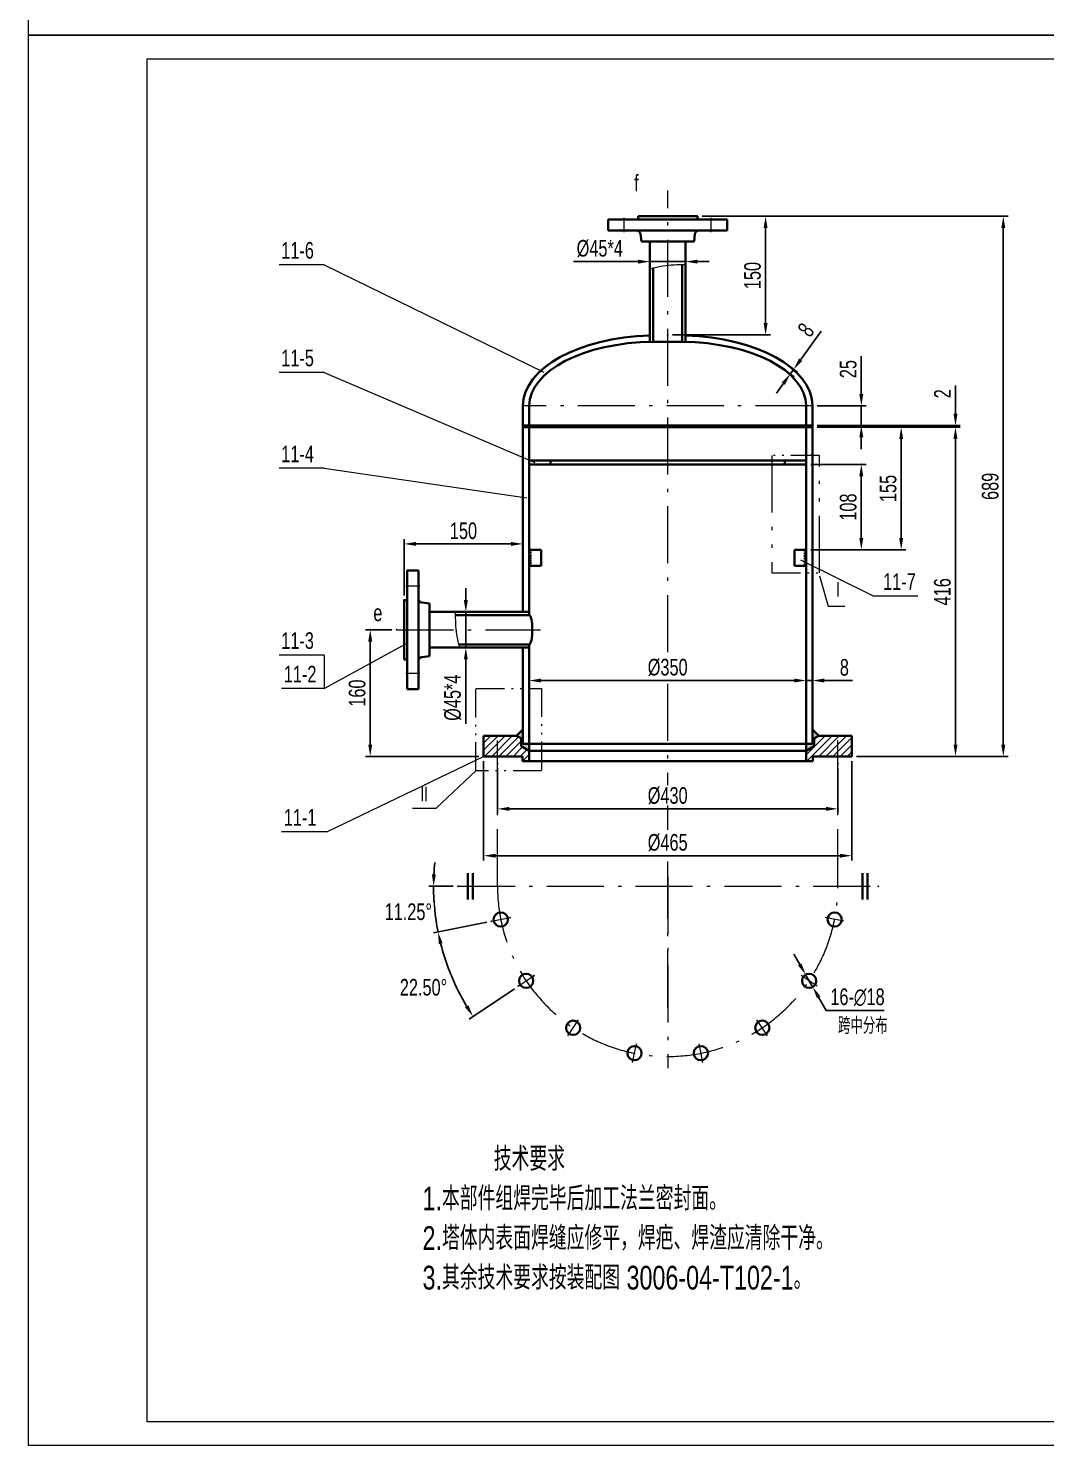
# Model space of a CAD drawing. Header units: millimetres. Extents: x -4980 to 60, y -60 to 3504.
# Drawn here: x -4980 to -3695, y -60 to 1731 of the extents above; entities that cross this region are included whole.
import ezdxf

# ---------------------------------------------------------------- set-up
doc = ezdxf.new("R2010")
doc.units = ezdxf.units.MM
doc.linetypes.add('ACAD_ISO10W100', pattern=[18.7, 12, -3, 0.7, -3])
doc.linetypes.add('ACAD_ISO12W100', pattern=[22.4, 12, -3, 0.7, -3, 0.7, -3])
for name, color, linetype, lineweight in [('中心线', 1, 'ACAD_ISO10W100', 18), ('中粗线', 4, 'Continuous', 35), ('双点划线', 3, 'ACAD_ISO12W100', 18), ('标注', 7, 'Continuous', 18), ('粗实线', 2, 'Continuous', 50), ('细实线', 7, 'Continuous', 18)]:
    doc.layers.add(name, color=color, linetype=linetype, lineweight=lineweight)
doc.styles.add('HGCAD', font='HGCAD.SHX', dxfattribs={"width": 0.75, "bigfont": 'HZTXT.SHX'})
doc.dimstyles.new('HGCAD$0', dxfattribs={"dimtxt": 3.5, "dimasz": 2.5, "dimexe": 1, "dimexo": 1, "dimgap": 1, "dimtad": 1, "dimdec": 1, "dimdsep": 46, "dimtxsty": 'HGCAD', "dimcen": 0, "dimadec": 1, "dimazin": 0, "dimtfac": 1, "dimtmove": 0, "dimatfit": 1, "dimfxl": 0, "dimarcsym": 0})
doc.dimstyles.new('HGCAD$2', dxfattribs={"dimtxt": 3.5, "dimasz": 2.5, "dimexe": 1, "dimexo": 1, "dimgap": 1, "dimtad": 2, "dimtih": 1, "dimdec": 1, "dimdsep": 46, "dimtxsty": 'HGCAD', "dimcen": 0, "dimadec": 0, "dimazin": 0, "dimtfac": 1, "dimtmove": 0, "dimatfit": 1, "dimfxl": 0, "dimarcsym": 0})
doc.dimstyles.new('HGCAD$3', dxfattribs={"dimtxt": 3.5, "dimasz": 2.5, "dimexe": 1, "dimexo": 1, "dimgap": 1, "dimtad": 1, "dimtoh": 1, "dimdec": 1, "dimdsep": 46, "dimtxsty": 'HGCAD', "dimcen": 0, "dimadec": 1, "dimazin": 0, "dimtfac": 1, "dimtmove": 0, "dimatfit": 1, "dimfxl": 0, "dimarcsym": 0})

# ---------------------------------------------------------------- blocks, each defined once
blk = doc.blocks.new('HGCAD#HGTFTK~A3H~HGCAD图框')
at = {"layer": '细实线', "color": 7}
blk.add_lwpolyline([(5, -5), (-415, -5), (-415, 292), (5, 292)], close=True, dxfattribs=at)
at = {"layer": '细实线', "color": 2}
blk.add_lwpolyline([(0, 0), (-390, 0), (-390, 287), (0, 287)], close=True, dxfattribs=at)
blk = doc.blocks.new('*D42')
at = {"color": 0, "ltscale": 6}
for p in [(-4437.2, 646.7), (-3906.2, 646.7), (-4394.9, 602.4), (-4371.4, 607.1)]:
    blk.add_point(p, dxfattribs=at)
at = {"layer": '标注', "color": 0, "lineweight": -2, "ltscale": 6}
for p, q in [((-4443.2, 646.7), (-4474.1, 646.7)), ((-4400.8, 601.2), (-4468.3, 587.8))]:
    blk.add_line(p, q, dxfattribs=at)
for start, end in [(174.188, 177.094), (180, 191.25), (194.156, 197.062)]:
    blk.add_arc((-4172.3, 646.7), 295.8, start, end, dxfattribs=at)
at = {"layer": '标注', "color": 0, "ltscale": 6}
for points in [[(-4465.2, 661.6), (-4470.2, 661.7), (-4468.1, 646.7)], [(-4461.5, 573.8), (-4456.7, 574.9), (-4462.4, 589)]]:
    blk.add_solid(points, dxfattribs=at)
at = {"layer": '标注', "color": 0, "ltscale": 6, "insert": (-4500, 614.4), "char_height": 21, "attachment_point": 5, "style": 'HGCAD', "bg_fill": 3, "box_fill_scale": 1.1, "bg_fill_color": 256, "bg_fill_true_color": 13158600, "bg_fill_transparency": 3215221}
blk.add_mtext('11.25°', dxfattribs=at)
at = {"color": 0, "ltscale": 6}
blk.add_point((-4467.4, 627.3), dxfattribs=at)
blk = doc.blocks.new('*D43')
at = {"color": 0, "ltscale": 6}
for p in [(-4394.9, 602.4), (-4371.4, 607.1), (-4452.4, 551.6), (-4361, 520.6), (-4341.1, 533.9)]:
    blk.add_point(p, dxfattribs=at)
at = {"layer": '标注', "color": 0, "lineweight": -2, "ltscale": 6}
for p, q in [((-4400.8, 601.2), (-4468.3, 587.8)), ((-4366, 517.2), (-4423.2, 479))]:
    blk.add_line(p, q, dxfattribs=at)
blk.add_arc((-4172.3, 646.7), 295.8, 194.156, 210.844, dxfattribs=at)
at = {"layer": '标注', "color": 0, "ltscale": 6}
for points in [[(-4461.5, 573.8), (-4456.7, 574.9), (-4462.4, 589)], [(-4424.1, 496.4), (-4428.4, 493.7), (-4418.2, 482.4)]]:
    blk.add_solid(points, dxfattribs=at)
at = {"layer": '标注', "color": 0, "ltscale": 6, "insert": (-4480.8, 518.9), "char_height": 21, "attachment_point": 5, "style": 'HGCAD', "bg_fill": 3, "box_fill_scale": 1.1, "bg_fill_color": 256, "bg_fill_true_color": 13158600, "bg_fill_transparency": 3280627}
blk.add_mtext('22.50°', dxfattribs=at)
blk = doc.blocks.new('*D41')
at = {"color": 0, "ltscale": 6}
for p in [(-3998, 535), (-3989, 519.4)]:
    blk.add_point(p, dxfattribs=at)
at = {"layer": '标注', "color": 0, "lineweight": -2, "ltscale": 6}
for p, q in [((-4005.5, 548), (-4013, 561)), ((-3998, 535), (-3989, 519.4)), ((-3981.6, 506.4), (-3972.1, 489.9)), ((-3972.1, 489.9), (-3898.9, 489.9))]:
    blk.add_line(p, q, dxfattribs=at)
at = {"layer": '标注', "color": 0, "ltscale": 6}
for points in [[(-4003.3, 549.3), (-4007.7, 546.8), (-3998, 535)], [(-3979.4, 507.7), (-3983.7, 505.2), (-3989, 519.4)]]:
    blk.add_solid(points, dxfattribs=at)
at = {"layer": '标注', "color": 0, "ltscale": 6, "insert": (-3932.5, 506.4), "char_height": 21, "attachment_point": 5, "style": 'HGCAD', "bg_fill": 3, "box_fill_scale": 1.1, "bg_fill_color": 256, "bg_fill_true_color": 13158600, "bg_fill_transparency": 3862}
blk.add_mtext('16-∅18', dxfattribs=at)
blk = doc.blocks.new('*D44')
at = {"color": 0, "ltscale": 6}
for p in [(-4134.8, 1493.2), (-4172.3, 1343.2), (-4048.6, 1343.2)]:
    blk.add_point(p, dxfattribs=at)
at = {"layer": '标注', "color": 0, "lineweight": -2, "ltscale": 6}
for p, q in [((-4128.8, 1493.2), (-4042.6, 1493.2)), ((-4048.6, 1478.2), (-4048.6, 1358.2)), ((-4166.3, 1343.2), (-4042.6, 1343.2))]:
    blk.add_line(p, q, dxfattribs=at)
at = {"layer": '标注', "color": 0, "ltscale": 6}
for points in [[(-4051.1, 1478.2), (-4046.1, 1478.2), (-4048.6, 1493.2)], [(-4051.1, 1358.2), (-4046.1, 1358.2), (-4048.6, 1343.2)]]:
    blk.add_solid(points, dxfattribs=at)
at = {"layer": '标注', "color": 0, "ltscale": 6, "insert": (-4065.1, 1418.2), "char_height": 21, "attachment_point": 5, "rotation": 90, "style": 'HGCAD', "bg_fill": 3, "box_fill_scale": 1.1, "bg_fill_color": 256, "bg_fill_true_color": 13158600, "bg_fill_transparency": 277}
blk.add_mtext('150', dxfattribs=at)
blk = doc.blocks.new('*D45')
at = {"color": 0, "ltscale": 6}
for p in [(-3989.3, 1226.7), (-3808.7, 1226.7), (-3939.8, 810.7)]:
    blk.add_point(p, dxfattribs=at)
at = {"layer": '标注', "color": 0, "lineweight": -2, "ltscale": 6}
for p, q in [((-3983.3, 1226.7), (-3802.7, 1226.7)), ((-3808.7, 825.7), (-3808.7, 1211.7)), ((-3933.8, 810.7), (-3802.7, 810.7))]:
    blk.add_line(p, q, dxfattribs=at)
at = {"layer": '标注', "color": 0, "ltscale": 6}
for points in [[(-3811.2, 1211.7), (-3806.2, 1211.7), (-3808.7, 1226.7)], [(-3811.2, 825.7), (-3806.2, 825.7), (-3808.7, 810.7)]]:
    blk.add_solid(points, dxfattribs=at)
at = {"layer": '标注', "color": 0, "ltscale": 6, "insert": (-3825.2, 1018.7), "char_height": 21, "attachment_point": 5, "rotation": 90, "style": 'HGCAD', "bg_fill": 3, "box_fill_scale": 1.1, "bg_fill_color": 256, "bg_fill_true_color": 13158600, "bg_fill_transparency": 302}
blk.add_mtext('416', dxfattribs=at)
blk = doc.blocks.new('*D46')
at = {"color": 0, "ltscale": 6}
for p in [(-3989.3, 1253.7), (-3927.7, 1253.7), (-3989.3, 1228.7)]:
    blk.add_point(p, dxfattribs=at)
at = {"layer": '标注', "color": 0, "lineweight": -2, "ltscale": 6}
for p, q in [((-3927.7, 1268.7), (-3927.7, 1316.3)), ((-3983.3, 1253.7), (-3921.7, 1253.7)), ((-3927.7, 1228.7), (-3927.7, 1253.7)), ((-3983.3, 1228.7), (-3921.7, 1228.7)), ((-3927.7, 1213.7), (-3927.7, 1198.7))]:
    blk.add_line(p, q, dxfattribs=at)
at = {"layer": '标注', "color": 0, "ltscale": 6}
for points in [[(-3930.2, 1268.7), (-3925.2, 1268.7), (-3927.7, 1253.7)], [(-3930.2, 1213.7), (-3925.2, 1213.7), (-3927.7, 1228.7)]]:
    blk.add_solid(points, dxfattribs=at)
at = {"layer": '标注', "color": 0, "ltscale": 6, "insert": (-3944.2, 1300), "char_height": 21, "attachment_point": 5, "rotation": 90, "style": 'HGCAD', "bg_fill": 3, "box_fill_scale": 1.1, "bg_fill_color": 256, "bg_fill_true_color": 13158600, "bg_fill_transparency": 292}
blk.add_mtext('25', dxfattribs=at)
blk = doc.blocks.new('*D47')
at = {"color": 0, "ltscale": 6}
for p in [(-4134.8, 1493.2), (-3939.8, 810.7), (-3748.3, 810.7)]:
    blk.add_point(p, dxfattribs=at)
at = {"layer": '标注', "color": 0, "lineweight": -2, "ltscale": 6}
for p, q in [((-4128.8, 1493.2), (-3742.3, 1493.2)), ((-3748.3, 1478.2), (-3748.3, 825.7)), ((-3933.8, 810.7), (-3742.3, 810.7))]:
    blk.add_line(p, q, dxfattribs=at)
at = {"layer": '标注', "color": 0, "ltscale": 6}
for points in [[(-3750.8, 1478.2), (-3745.8, 1478.2), (-3748.3, 1493.2)], [(-3750.8, 825.7), (-3745.8, 825.7), (-3748.3, 810.7)]]:
    blk.add_solid(points, dxfattribs=at)
at = {"layer": '标注', "color": 0, "ltscale": 6, "insert": (-3764.8, 1151.9), "char_height": 21, "attachment_point": 5, "rotation": 90, "style": 'HGCAD', "bg_fill": 3, "box_fill_scale": 1.1, "bg_fill_color": 256, "bg_fill_true_color": 13158600, "bg_fill_transparency": 317}
blk.add_mtext('689', dxfattribs=at)
blk = doc.blocks.new('*D48')
at = {"color": 0, "ltscale": 6}
for p in [(-3997.3, 1179.7), (-3927.7, 1179.7), (-3997.3, 1071.7)]:
    blk.add_point(p, dxfattribs=at)
at = {"layer": '标注', "color": 0, "lineweight": -2, "ltscale": 6}
for p, q in [((-3991.3, 1179.7), (-3921.7, 1179.7)), ((-3927.7, 1086.7), (-3927.7, 1164.7)), ((-3991.3, 1071.7), (-3921.7, 1071.7))]:
    blk.add_line(p, q, dxfattribs=at)
at = {"layer": '标注', "color": 0, "ltscale": 6}
for points in [[(-3930.2, 1164.7), (-3925.2, 1164.7), (-3927.7, 1179.7)], [(-3930.2, 1086.7), (-3925.2, 1086.7), (-3927.7, 1071.7)]]:
    blk.add_solid(points, dxfattribs=at)
at = {"layer": '标注', "color": 0, "ltscale": 6, "insert": (-3944.2, 1125.7), "char_height": 21, "attachment_point": 5, "rotation": 90, "style": 'HGCAD', "bg_fill": 3, "box_fill_scale": 1.1, "bg_fill_color": 256, "bg_fill_true_color": 13158600, "bg_fill_transparency": 417}
blk.add_mtext('108', dxfattribs=at)
blk = doc.blocks.new('*D49')
at = {"color": 0, "ltscale": 6}
for p in [(-3989.3, 1226.7), (-3877.3, 1226.7), (-3997.3, 1071.7)]:
    blk.add_point(p, dxfattribs=at)
at = {"layer": '标注', "color": 0, "lineweight": -2, "ltscale": 6}
for p, q in [((-3983.3, 1226.7), (-3871.3, 1226.7)), ((-3877.3, 1086.7), (-3877.3, 1211.7)), ((-3991.3, 1071.7), (-3871.3, 1071.7))]:
    blk.add_line(p, q, dxfattribs=at)
at = {"layer": '标注', "color": 0, "ltscale": 6}
for points in [[(-3879.8, 1211.7), (-3874.8, 1211.7), (-3877.3, 1226.7)], [(-3879.8, 1086.7), (-3874.8, 1086.7), (-3877.3, 1071.7)]]:
    blk.add_solid(points, dxfattribs=at)
at = {"layer": '标注', "color": 0, "ltscale": 6, "insert": (-3893.8, 1149.2), "char_height": 21, "attachment_point": 5, "rotation": 90, "style": 'HGCAD', "bg_fill": 3, "box_fill_scale": 1.1, "bg_fill_color": 256, "bg_fill_true_color": 13158600, "bg_fill_transparency": 427}
blk.add_mtext('155', dxfattribs=at)
blk = doc.blocks.new('*D50')
at = {"color": 0, "ltscale": 6}
for p in [(-3989.3, 1228.7), (-3989.3, 1226.7), (-3808.7, 1228.7)]:
    blk.add_point(p, dxfattribs=at)
at = {"layer": '标注', "color": 0, "lineweight": -2, "ltscale": 6}
for p, q in [((-3808.7, 1243.7), (-3808.7, 1279.2)), ((-3983.3, 1228.7), (-3802.7, 1228.7)), ((-3983.3, 1226.7), (-3802.7, 1226.7)), ((-3808.7, 1226.7), (-3808.7, 1228.7)), ((-3808.7, 1211.7), (-3808.7, 1196.7))]:
    blk.add_line(p, q, dxfattribs=at)
at = {"layer": '标注', "color": 0, "ltscale": 6}
for points in [[(-3811.2, 1243.7), (-3806.2, 1243.7), (-3808.7, 1228.7)], [(-3811.2, 1211.7), (-3806.2, 1211.7), (-3808.7, 1226.7)]]:
    blk.add_solid(points, dxfattribs=at)
at = {"layer": '标注', "color": 0, "ltscale": 6, "insert": (-3825.2, 1268.9), "char_height": 21, "attachment_point": 5, "rotation": 90, "style": 'HGCAD', "bg_fill": 3, "box_fill_scale": 1.1, "bg_fill_color": 256, "bg_fill_true_color": 13158600, "bg_fill_transparency": 437}
blk.add_mtext('2', dxfattribs=at)
blk = doc.blocks.new('*D51')
at = {"color": 0, "ltscale": 6}
for p in [(-4404.8, 810.7), (-3939.8, 810.7), (-3939.8, 685.3)]:
    blk.add_point(p, dxfattribs=at)
at = {"layer": '标注', "color": 0, "lineweight": -2, "ltscale": 6}
for p, q in [((-4404.8, 804.7), (-4404.8, 679.3)), ((-3939.8, 804.7), (-3939.8, 679.3)), ((-4389.8, 685.3), (-3954.8, 685.3))]:
    blk.add_line(p, q, dxfattribs=at)
at = {"layer": '标注', "color": 0, "ltscale": 6}
for points in [[(-4389.8, 687.8), (-4389.8, 682.8), (-4404.8, 685.3)], [(-3954.8, 687.8), (-3954.8, 682.8), (-3939.8, 685.3)]]:
    blk.add_solid(points, dxfattribs=at)
at = {"layer": '标注', "color": 0, "ltscale": 6, "insert": (-4172.3, 701.8), "char_height": 21, "attachment_point": 5, "style": 'HGCAD', "bg_fill": 3, "box_fill_scale": 1.1, "bg_fill_color": 256, "bg_fill_true_color": 13158600, "bg_fill_transparency": 457}
blk.add_mtext('%%C465', dxfattribs=at)
blk = doc.blocks.new('*D52')
at = {"color": 0, "ltscale": 6}
for p in [(-4387.3, 801.7), (-3957.3, 801.7), (-3957.3, 744.5)]:
    blk.add_point(p, dxfattribs=at)
at = {"layer": '标注', "color": 0, "lineweight": -2, "ltscale": 6}
for p, q in [((-4387.3, 795.7), (-4387.3, 738.5)), ((-3957.3, 795.7), (-3957.3, 738.5)), ((-4372.3, 744.5), (-3972.3, 744.5))]:
    blk.add_line(p, q, dxfattribs=at)
at = {"layer": '标注', "color": 0, "ltscale": 6}
for points in [[(-4372.3, 747), (-4372.3, 742), (-4387.3, 744.5)], [(-3972.3, 747), (-3972.3, 742), (-3957.3, 744.5)]]:
    blk.add_solid(points, dxfattribs=at)
at = {"layer": '标注', "color": 0, "ltscale": 6, "insert": (-4172.3, 761), "char_height": 21, "attachment_point": 5, "style": 'HGCAD', "bg_fill": 3, "box_fill_scale": 1.1, "bg_fill_color": 256, "bg_fill_true_color": 13158600, "bg_fill_transparency": 472}
blk.add_mtext('%%C430', dxfattribs=at)
blk = doc.blocks.new('*D53')
at = {"color": 0, "ltscale": 6}
for p in [(-4548.1, 970.7), (-4514.8, 970.7), (-4404.8, 810.7)]:
    blk.add_point(p, dxfattribs=at)
at = {"layer": '标注', "color": 0, "lineweight": -2, "ltscale": 6}
for p, q in [((-4520.8, 970.7), (-4554.1, 970.7)), ((-4548.1, 825.7), (-4548.1, 955.7)), ((-4410.8, 810.7), (-4554.1, 810.7))]:
    blk.add_line(p, q, dxfattribs=at)
at = {"layer": '标注', "color": 0, "ltscale": 6}
for points in [[(-4550.6, 955.7), (-4545.6, 955.7), (-4548.1, 970.7)], [(-4550.6, 825.7), (-4545.6, 825.7), (-4548.1, 810.7)]]:
    blk.add_solid(points, dxfattribs=at)
at = {"layer": '标注', "color": 0, "ltscale": 6, "insert": (-4564.6, 890.7), "char_height": 21, "attachment_point": 5, "rotation": 90, "style": 'HGCAD', "bg_fill": 3, "box_fill_scale": 1.1, "bg_fill_color": 256, "bg_fill_true_color": 13158600, "bg_fill_transparency": 457}
blk.add_mtext('160', dxfattribs=at)
blk = doc.blocks.new('*D54')
at = {"color": 0, "ltscale": 6}
for p in [(-4505.3, 1079.2), (-4355.3, 1079.2), (-4505.3, 1008.2)]:
    blk.add_point(p, dxfattribs=at)
at = {"layer": '标注', "color": 0, "lineweight": -2, "ltscale": 6}
for p, q in [((-4505.3, 1014.2), (-4505.3, 1085.2)), ((-4370.3, 1079.2), (-4490.3, 1079.2))]:
    blk.add_line(p, q, dxfattribs=at)
at = {"layer": '标注', "color": 0, "ltscale": 6}
for points in [[(-4490.3, 1081.7), (-4490.3, 1076.7), (-4505.3, 1079.2)], [(-4370.3, 1081.7), (-4370.3, 1076.7), (-4355.3, 1079.2)]]:
    blk.add_solid(points, dxfattribs=at)
at = {"layer": '标注', "color": 0, "ltscale": 6, "insert": (-4430.3, 1095.7), "char_height": 21, "attachment_point": 5, "style": 'HGCAD', "bg_fill": 3, "box_fill_scale": 1.1, "bg_fill_color": 256, "bg_fill_true_color": 13158600, "bg_fill_transparency": 482}
blk.add_mtext('150', dxfattribs=at)
blk = doc.blocks.new('*D55')
at = {"color": 0, "ltscale": 6}
for p in [(-4429.3, 993.2), (-4429.3, 948.2), (-4427.3, 948.2)]:
    blk.add_point(p, dxfattribs=at)
at = {"layer": '标注', "color": 0, "lineweight": -2, "ltscale": 6}
for p, q in [((-4427.3, 1008.2), (-4427.3, 1023.2)), ((-4427.3, 993.2), (-4427.3, 948.2)), ((-4423.3, 993.2), (-4421.3, 993.2)), ((-4427.3, 933.2), (-4427.3, 851.7)), ((-4423.3, 948.2), (-4421.3, 948.2))]:
    blk.add_line(p, q, dxfattribs=at)
at = {"layer": '标注', "color": 0, "ltscale": 6}
for points in [[(-4429.8, 1008.2), (-4424.8, 1008.2), (-4427.3, 993.2)], [(-4429.8, 933.2), (-4424.8, 933.2), (-4427.3, 948.2)]]:
    blk.add_solid(points, dxfattribs=at)
at = {"layer": '标注', "color": 0, "ltscale": 6, "insert": (-4443.8, 884.9), "char_height": 21, "attachment_point": 5, "rotation": 90, "style": 'HGCAD', "bg_fill": 3, "box_fill_scale": 1.1, "bg_fill_color": 256, "bg_fill_true_color": 13158600, "bg_fill_transparency": 497}
blk.add_mtext('%%C45*4', dxfattribs=at)
blk = doc.blocks.new('*D56')
at = {"color": 0, "ltscale": 6}
for p in [(-4347.3, 902.7), (-3997.3, 906.6), (-3997.3, 902.7)]:
    blk.add_point(p, dxfattribs=at)
at = {"layer": '标注', "color": 0, "lineweight": -2, "ltscale": 6}
for p, q in [((-4347.3, 908.7), (-4347.3, 912.6)), ((-4332.3, 906.6), (-4012.3, 906.6)), ((-3997.3, 908.7), (-3997.3, 912.6))]:
    blk.add_line(p, q, dxfattribs=at)
at = {"layer": '标注', "color": 0, "ltscale": 6}
for points in [[(-4332.3, 909.1), (-4332.3, 904.1), (-4347.3, 906.6)], [(-4012.3, 909.1), (-4012.3, 904.1), (-3997.3, 906.6)]]:
    blk.add_solid(points, dxfattribs=at)
at = {"layer": '标注', "color": 0, "ltscale": 6, "insert": (-4172.3, 923.1), "char_height": 21, "attachment_point": 5, "style": 'HGCAD', "bg_fill": 3, "box_fill_scale": 1.1, "bg_fill_color": 256, "bg_fill_true_color": 13158600, "bg_fill_transparency": 512}
blk.add_mtext('%%C350', dxfattribs=at)
blk = doc.blocks.new('*D57')
at = {"color": 0, "ltscale": 6}
for p in [(-3997.3, 906.6), (-3989.3, 906.6), (-3989.3, 906.6)]:
    blk.add_point(p, dxfattribs=at)
at = {"layer": '标注', "color": 0, "lineweight": -2, "ltscale": 6}
for p, q in [((-4012.3, 906.6), (-4027.3, 906.6)), ((-3997.3, 906.6), (-3989.3, 906.6)), ((-3974.3, 906.6), (-3938.8, 906.6))]:
    blk.add_line(p, q, dxfattribs=at)
at = {"layer": '标注', "color": 0, "ltscale": 6}
for points in [[(-4012.3, 909.1), (-4012.3, 904.1), (-3997.3, 906.6)], [(-3974.3, 909.1), (-3974.3, 904.1), (-3989.3, 906.6)]]:
    blk.add_solid(points, dxfattribs=at)
at = {"layer": '标注', "color": 0, "ltscale": 6, "insert": (-3949.1, 923.1), "char_height": 21, "attachment_point": 5, "style": 'HGCAD', "bg_fill": 3, "box_fill_scale": 1.1, "bg_fill_color": 256, "bg_fill_true_color": 13158600, "bg_fill_transparency": 522}
blk.add_mtext('8', dxfattribs=at)
blk = doc.blocks.new('*D58')
at = {"color": 0, "ltscale": 6}
for p in [(-4194.8, 1436.2), (-4194.8, 1435.8), (-4149.8, 1436.2)]:
    blk.add_point(p, dxfattribs=at)
at = {"layer": '标注', "color": 0, "lineweight": -2, "ltscale": 6}
for p, q in [((-4209.8, 1435.8), (-4291.3, 1435.8)), ((-4149.8, 1435.8), (-4194.8, 1435.8)), ((-4134.8, 1435.8), (-4119.8, 1435.8)), ((-4194.8, 1430.2), (-4194.8, 1429.8)), ((-4149.8, 1430.2), (-4149.8, 1429.8))]:
    blk.add_line(p, q, dxfattribs=at)
at = {"layer": '标注', "color": 0, "ltscale": 6}
for points in [[(-4209.8, 1438.3), (-4209.8, 1433.3), (-4194.8, 1435.8)], [(-4134.8, 1438.3), (-4134.8, 1433.3), (-4149.8, 1435.8)]]:
    blk.add_solid(points, dxfattribs=at)
at = {"layer": '标注', "color": 0, "ltscale": 6, "insert": (-4258.1, 1452.3), "char_height": 21, "attachment_point": 5, "style": 'HGCAD', "bg_fill": 3, "box_fill_scale": 1.1, "bg_fill_color": 256, "bg_fill_true_color": 13158600, "bg_fill_transparency": 537}
blk.add_mtext('%%C45*4', dxfattribs=at)
blk = doc.blocks.new('*D59')
at = {"color": 0, "ltscale": 6}
for p in [(-4026.6, 1300.3), (-4022.2, 1306.4), (-4017.5, 1293.8)]:
    blk.add_point(p, dxfattribs=at)
at = {"layer": '标注', "color": 0, "lineweight": -2, "ltscale": 6}
for p, q in [((-4004.3, 1312), (-3978.2, 1348.1)), ((-4021.7, 1296.8), (-4012.6, 1290.3)), ((-4017.5, 1293.8), (-4013.1, 1299.8)), ((-4017.3, 1302.9), (-4008.2, 1296.3)), ((-4026.2, 1281.6), (-4035, 1269.5))]:
    blk.add_line(p, q, dxfattribs=at)
at = {"layer": '标注', "color": 0, "ltscale": 6}
for points in [[(-4006.3, 1313.5), (-4002.3, 1310.5), (-4013.1, 1299.8)], [(-4028.3, 1283.1), (-4024.2, 1280.1), (-4017.5, 1293.8)]]:
    blk.add_solid(points, dxfattribs=at)
at = {"layer": '标注', "color": 0, "ltscale": 6, "insert": (-3997.6, 1349.5), "char_height": 21, "attachment_point": 5, "rotation": 54.1722, "style": 'HGCAD', "bg_fill": 3, "box_fill_scale": 1.1, "bg_fill_color": 256, "bg_fill_true_color": 13158600, "bg_fill_transparency": 552}
blk.add_mtext('8', dxfattribs=at)

msp = doc.modelspace()

# ---------------------------------------------------------------- hatches: boundary and pattern name
at = {"layer": '细实线', "ltscale": 6}
h = msp.add_hatch(color=256, dxfattribs=at)
h.paths.add_polyline_path([(-4347.3, 817.91), (-4357.3, 823.68), (-4357.3, 833.68), (-4363.3, 836.68), (-4355.3, 844.68), (-4355.3, 826.68), (-4347.3, 826.68)])
h.paths.add_polyline_path([(-3987.3, 823.68), (-3997.3, 817.91), (-3997.3, 826.68), (-3989.3, 826.68), (-3989.3, 844.68), (-3981.3, 836.68), (-3987.3, 833.68)])
h = msp.add_hatch(dxfattribs=at)
h.set_pattern_fill('ANSI31', color=256, scale=2, style=0)
h.set_pattern_definition([(45, (-7429.8164, -1542.0345), (-4.490128, 4.490128), [])])
h.paths.add_polyline_path([(-4357.3, 833.68), (-4363.3, 836.68), (-4387.3, 836.68), (-4387.3, 810.68), (-4355.8, 810.68), (-4355.8, 804.68), (-4347.3, 804.68), (-4347.3, 817.91), (-4357.3, 823.68)])
h.paths.add_polyline_path([(-4387.3, 836.68), (-4404.8, 836.68), (-4404.8, 810.68), (-4387.3, 810.68)])
h.paths.add_polyline_path([(-3957.3, 836.68), (-3981.3, 836.68), (-3987.3, 833.68), (-3987.3, 823.68), (-3997.3, 817.91), (-3997.3, 804.68), (-3988.8, 804.68), (-3988.8, 810.68), (-3957.3, 810.68)])
h.paths.add_polyline_path([(-3939.8, 836.68), (-3957.3, 836.68), (-3957.3, 810.68), (-3939.8, 810.68)])

# ---------------------------------------------------------------- linework, layer by layer
at = {"layer": '中心线', "ltscale": 6}
for p, q in [((-4172.3, 493.68), (-4172.3, 1525.68)), ((-4514.8, 970.68), (-4332.8, 970.68)), ((-4387.3, 646.68), (-4387.3, 839.68)), ((-3957.3, 646.68), (-3957.3, 839.68)), ((-4437.18, 646.68), (-3906.18, 646.68)), ((-4172.3, 658.79), (-4172.3, 416.79)), ((-4394.93, 602.4), (-4371.4, 607.08)), ((-4361.04, 520.57), (-4341.08, 533.9)), ((-3983.55, 520.57), (-4003.51, 533.9)), ((-4298.41, 457.94), (-4285.08, 477.89)), ((-4046.18, 457.94), (-4059.52, 477.89)), ((-4216.58, 424.04), (-4211.9, 447.58)), ((-4128.01, 424.04), (-4132.69, 447.58))]:
    msp.add_line(p, q, dxfattribs=at)
at = {"layer": '中心线', "color": 1, "linetype": 'ACAD_ISO10W100', "ltscale": 6}
for p, q in [((-4227.3, 1473.18), (-4227.3, 1491.18)), ((-4117.3, 1473.18), (-4117.3, 1491.18)), ((-3989.3, 1253.68), (-4355.3, 1253.68)), ((-4485.3, 1025.68), (-4503.3, 1025.68)), ((-4485.3, 915.68), (-4503.3, 915.68))]:
    msp.add_line(p, q, dxfattribs=at)
at = {"layer": '中心线', "ltscale": 6}
msp.add_arc((-4172.3, 646.68), 215, 180, 0, dxfattribs=at)
at = {"layer": '中粗线', "ltscale": 6}
for p, q in [((-4247.3, 1475.18), (-4247.3, 1489.18)), ((-4097.3, 1489.18), (-4247.3, 1489.18)), ((-4134.8, 1493.18), (-4209.8, 1493.18)), ((-4209.8, 1493.18), (-4209.8, 1489.18)), ((-4134.8, 1489.18), (-4134.8, 1493.18)), ((-4097.3, 1475.18), (-4097.3, 1489.18)), ((-4097.3, 1475.18), (-4247.3, 1475.18)), ((-4205.58, 1461.18), (-4206.76, 1470.79)), ((-4139.02, 1461.18), (-4137.84, 1470.79)), ((-4139.02, 1461.18), (-4205.58, 1461.18)), ((-4194.8, 1461.18), (-4194.8, 1334.45)), ((-4149.8, 1461.18), (-4149.8, 1334.45)), ((-4190.8, 1427.81), (-4190.8, 1334.45)), ((-4153.8, 1432.06), (-4153.8, 1334.45)), ((-4190.8, 1334.45), (-4153.8, 1334.45)), ((-4355.3, 993.18), (-4355.3, 1253.68)), ((-4347.3, 989.18), (-4347.3, 1253.68)), ((-3997.3, 804.68), (-3997.3, 1253.68)), ((-3989.3, 826.68), (-3989.3, 1253.68)), ((-4355.3, 1228.68), (-3989.3, 1228.68)), ((-4355.3, 1226.68), (-3989.3, 1226.68)), ((-3997.3, 1184.68), (-4347.3, 1184.68)), ((-4320.3, 1184.68), (-4320.3, 1179.68)), ((-4024.3, 1184.68), (-4024.3, 1179.68)), ((-3997.3, 1179.68), (-4347.3, 1179.68)), ((-4332.3, 1071.68), (-4347.3, 1071.68)), ((-4332.3, 1071.68), (-4332.3, 1051.68)), ((-4012.3, 1071.68), (-4012.3, 1051.68)), ((-4012.3, 1071.68), (-3997.3, 1071.68)), ((-4487.3, 1045.68), (-4501.3, 1045.68)), ((-4501.3, 1045.68), (-4501.3, 895.68)), ((-4487.3, 1045.68), (-4487.3, 895.68)), ((-4332.3, 1051.68), (-4347.3, 1051.68)), ((-4012.3, 1051.68), (-3997.3, 1051.68)), ((-4501.3, 1008.18), (-4505.3, 1008.18)), ((-4505.3, 1008.18), (-4505.3, 933.18)), ((-4473.3, 1003.96), (-4482.91, 1005.14)), ((-4473.3, 1003.96), (-4473.3, 937.4)), ((-4473.3, 993.18), (-4347.3, 993.18)), ((-4440.18, 989.18), (-4347.3, 989.18)), ((-4435.93, 952.18), (-4347.3, 952.18)), ((-4347.3, 804.68), (-4347.3, 952.18)), ((-4505.3, 933.18), (-4501.3, 933.18)), ((-4473.3, 937.4), (-4482.91, 936.22)), ((-4473.3, 948.18), (-4347.3, 948.18)), ((-4355.3, 826.68), (-4355.3, 948.18)), ((-4487.3, 895.68), (-4501.3, 895.68)), ((-4363.3, 836.68), (-4355.3, 844.68)), ((-3981.3, 836.68), (-3989.3, 844.68)), ((-4404.8, 810.68), (-4404.8, 836.68)), ((-4404.8, 836.68), (-4363.3, 836.68)), ((-4357.3, 833.68), (-4363.3, 836.68)), ((-4357.3, 833.68), (-4357.3, 823.68)), ((-4357.3, 823.68), (-4347.3, 817.91)), ((-4355.3, 826.68), (-3989.3, 826.68)), ((-3987.3, 823.68), (-3997.3, 817.91)), ((-3987.3, 833.68), (-3981.3, 836.68)), ((-3987.3, 833.68), (-3987.3, 823.68)), ((-3939.8, 836.68), (-3981.3, 836.68)), ((-3939.8, 810.68), (-3939.8, 836.68)), ((-4404.8, 810.68), (-4355.8, 810.68)), ((-4355.8, 804.68), (-4355.8, 810.68)), ((-4347.3, 817.91), (-3997.3, 817.91)), ((-3939.8, 810.68), (-3988.8, 810.68)), ((-3988.8, 804.68), (-3988.8, 810.68)), ((-4355.8, 804.68), (-3988.8, 804.68)), ((-4424.59, 630.18), (-4424.59, 663.18)), ((-4418.59, 630.18), (-4418.59, 663.18)), ((-3926, 630.18), (-3926, 663.18)), ((-3920, 630.18), (-3920, 663.18))]:
    msp.add_line(p, q, dxfattribs=at)
for centre in [(-4383.17, 604.74), (-4351.06, 527.23), (-3993.53, 527.23), (-4291.74, 467.91), (-4052.85, 467.91), (-4214.24, 435.81), (-4130.35, 435.81)]:
    msp.add_circle(centre, 9, dxfattribs=at)
for centre, start, end in [((-4211.72, 1470.18), 7.00002, 90), ((-4132.87, 1470.18), 90, 172.99998), ((-4482.3, 1010.1), 180, 262.99998), ((-4482.3, 931.26), 97.00002, 180)]:
    msp.add_arc(centre, 5, start, end, dxfattribs=at)
for centre, major_axis, ratio, start_param, end_param in [((-4174.57, 1247.31), (-180.69, 7.35), 0.5258402, -1.4372819, 0.0102518), ((-4174.53, 1247.36), (-172.74, 7.12), 0.5041546, -1.455712, 0.0091722), ((-4170.07, 1247.36), (172.74, 7.12), 0.5041546, -0.0091722, 1.455712), ((-4170.02, 1247.31), (180.69, 7.35), 0.5258402, -0.0102518, 1.4372819), ((-4347.3, 970.68), (0, 18.5), 0.2162162, 3.1415927, 6.2831853)]:
    msp.add_ellipse(centre, major_axis=major_axis, ratio=ratio, start_param=start_param, end_param=end_param, dxfattribs=at)
at = {"layer": '双点划线', "ltscale": 6}
for p, q in [((-4040.61, 1190.69), (-4040.61, 1042.69)), ((-3980.61, 1042.69), (-3980.61, 1190.69))]:
    msp.add_line(p, q, dxfattribs=at)
at = {"layer": '双点划线', "ltscale": 3}
for p, q in [((-3980.61, 1190.69), (-4040.61, 1190.69)), ((-4040.61, 1042.69), (-3980.61, 1042.69)), ((-4414.58, 896.58), (-4331.58, 896.58)), ((-4414.58, 792.58), (-4414.58, 896.58)), ((-4331.58, 896.58), (-4331.58, 792.58)), ((-4331.58, 792.58), (-4414.58, 792.58))]:
    msp.add_line(p, q, dxfattribs=at)
at = {"layer": '标注', "color": 2, "ltscale": 6}
for p, q in [((-4606.18, 1431.77), (-4663.18, 1431.77)), ((-4606.18, 1295.77), (-4663.18, 1295.77)), ((-4606.18, 1174.77), (-4663.18, 1174.77)), ((-4606.18, 938.77), (-4663.18, 938.77)), ((-4606.18, 896.57), (-4659.99, 896.57)), ((-4602.99, 715.57), (-4659.99, 715.57))]:
    msp.add_line(p, q, dxfattribs=at)
at = {"layer": '标注', "color": 6, "ltscale": 6}
for p, q in [((-4464.62, 745.47), (-4414.58, 792.58)), ((-4494.62, 745.47), (-4464.62, 745.47))]:
    msp.add_line(p, q, dxfattribs=at)
at = {"layer": '细实线', "ltscale": 6}
for p, q in [((-4347.3, 1070.68), (-4344.3, 1070.68)), ((-4347.3, 1068.68), (-4344.3, 1068.68)), ((-4347.3, 1066.68), (-4344.3, 1066.68)), ((-4347.3, 1064.68), (-4344.3, 1064.68)), ((-4347.3, 1062.68), (-4344.3, 1062.68)), ((-4347.3, 1060.68), (-4344.3, 1060.68)), ((-4347.3, 1058.68), (-4344.3, 1058.68)), ((-4347.3, 1056.68), (-4344.3, 1056.68)), ((-3997.3, 1070.68), (-4000.3, 1070.68)), ((-3997.3, 1068.68), (-4000.3, 1068.68)), ((-3997.3, 1066.68), (-4000.3, 1066.68)), ((-3997.3, 1064.68), (-4000.3, 1064.68)), ((-3997.3, 1062.68), (-4000.3, 1062.68)), ((-3997.3, 1060.68), (-4000.3, 1060.68)), ((-3997.3, 1058.68), (-4000.3, 1058.68)), ((-3997.3, 1056.68), (-4000.3, 1056.68)), ((-4347.3, 1054.68), (-4344.3, 1054.68)), ((-4347.3, 1052.68), (-4344.3, 1052.68)), ((-3997.3, 1054.68), (-4000.3, 1054.68)), ((-3997.3, 1052.68), (-4000.3, 1052.68))]:
    msp.add_line(p, q, dxfattribs=at)
for points in [[(-4194.8, 1426.63), (-4189.38, 1428.32), (-4174.8, 1431.93), (-4159.4, 1432.1), (-4149.8, 1432.06)], [(-4434.74, 948.18), (-4436.44, 953.59), (-4440.04, 968.17), (-4440.21, 983.57), (-4440.18, 993.18)]]:
    msp.add_open_spline(points, degree=3, knots=[36.950585, 36.950585, 36.950585, 36.950585, 54.0213868, 82.2647768, 82.2647768, 82.2647768, 82.2647768], dxfattribs=at)

# ---------------------------------------------------------------- block references
at = {"layer": '粗实线', "ltscale": 6, "xscale": 6, "yscale": 6, "zscale": 6}
for p in [(-2490, 1752), (-2490, -30)]:
    msp.add_blockref('HGCAD#HGTFTK~A3H~HGCAD图框', p, dxfattribs=at)

# ---------------------------------------------------------------- texts
at = {"layer": '细实线', "ltscale": 6, "insert": (-4481.99, 367.27), "char_height": 30, "width": 679.5382, "attachment_point": 1, "style": 'HGCAD'}
msp.add_mtext('^J           技术要求^J1.本部件组焊完毕后加工法兰密封面。\\P2.塔体内表面焊缝应修平，焊疤、焊渣应清除干净。\\P3.其余技术要求按装配图 3006-04-T102-1。', dxfattribs=at)

# ---------------------------------------------------------------- next in the draw order: texts
at = {"layer": '标注', "color": 6, "ltscale": 6, "char_height": 21, "attachment_point": 5, "style": 'HGCAD', "bg_fill": 3, "box_fill_scale": 1.1, "bg_fill_color": 256, "bg_fill_true_color": 13158600, "bg_fill_transparency": 367}
for s, insert, width in [('f', (-4211.79, 1534.98), 53.1349), ('Ⅰ', (-3957.15, 1021.12), 19.4302), ('Ⅱ', (-4479.94, 762.35), 23.1349)]:
    msp.add_mtext(s, dxfattribs=dict(at, insert=insert, width=width))
at = {"layer": '标注', "color": 2, "ltscale": 6, "char_height": 21, "width": 51.1218, "attachment_point": 5, "style": 'HGCAD', "bg_fill": 3, "box_fill_scale": 1.1, "bg_fill_color": 256, "bg_fill_true_color": 13158600, "bg_fill_transparency": 367}
for s, insert in [('11-6', (-4639.87, 1449.92)), ('11-3', (-4639.87, 956.92)), ('11-2', (-4636.68, 914.72)), ('11-1', (-4636.68, 733.72))]:
    msp.add_mtext(s, dxfattribs=dict(at, insert=insert))

# ---------------------------------------------------------------- next in the draw order: dimensions: what is measured, and where the dimension line sits
at = {"layer": '标注', "color": 3, "ltscale": 6}
dim = msp.add_linear_dim(base=(-4048.57, 1343.18), p1=(-4134.8, 1493.18), p2=(-4172.3, 1343.18), angle=90, dimstyle='HGCAD$0', override={"dimscale": 6}, dxfattribs=at)
dim.commit()
dim.dimension.update_dxf_attribs({"geometry": '*D44', "text_midpoint": (-4048.57, 1418.18), "dimtype": 160})
dim = msp.add_linear_dim(base=(-4505.3, 1079.21), p1=(-4355.3, 1079.21), p2=(-4505.3, 1008.18), dimstyle='HGCAD$0', override={"dimscale": 6}, dxfattribs=at)
dim.commit()
dim.dimension.update_dxf_attribs({"geometry": '*D54', "text_midpoint": (-4430.3, 1095.71)})
dim = msp.add_angular_dim_2l(base=(-4467.44, 627.34), line1=((-4437.18, 646.68), (-3906.18, 646.68)), line2=((-4394.93, 602.4), (-4371.4, 607.08)), dimstyle='HGCAD$2', override={"dimscale": 6, "dimadec": 2, "dimtdec": 1}, dxfattribs=at)
dim.commit()
dim.dimension.update_dxf_attribs({"geometry": '*D42', "text_midpoint": (-4500, 614.4)})

# ---------------------------------------------------------------- next in the draw order: linework, layer by layer
at = {"layer": '中心线', "ltscale": 6}
msp.add_line((-3949.66, 602.4), (-3973.2, 607.08), dxfattribs=at)
at = {"layer": '中粗线', "ltscale": 6}
msp.add_circle((-3961.43, 604.74), 9, dxfattribs=at)
at = {"layer": '标注', "color": 2, "ltscale": 6}
for p, q in [((-4606.18, 1431.77), (-4328.82, 1296.11)), ((-4606.18, 938.77), (-4606.18, 896.57))]:
    msp.add_line(p, q, dxfattribs=at)
at = {"layer": '标注', "color": 6, "ltscale": 6}
for p, q in [((-3980.61, 1038.69), (-3969.61, 1000.69)), ((-3969.61, 1000.69), (-3948.61, 1000.69))]:
    msp.add_line(p, q, dxfattribs=at)

# ---------------------------------------------------------------- next in the draw order: dimensions: what is measured, and where the dimension line sits
at = {"layer": '标注', "color": 3, "ltscale": 6}
dim = msp.add_angular_dim_2l(base=(-4452.3744, 551.6068), line1=((-4361.0398, 520.5661), (-4341.0845, 533.8998)), line2=((-4394.9345, 602.395), (-4371.3956, 607.0772)), dimstyle='HGCAD$2', override={"dimscale": 6, "dimadec": 2, "dimtdec": 1}, dxfattribs=at)
dim.commit()
dim.dimension.update_dxf_attribs({"geometry": '*D43', "text_midpoint": (-4480.8133, 518.8886)})
dim = msp.add_diameter_dim_2p(p1=(-3998.01, 535.04), p2=(-3989.05, 519.43), text='16-<>', dimstyle='HGCAD$3', override={"dimscale": 6, "dimtih": 1, "dimtdec": 1}, dxfattribs=at)
dim.commit()
dim.dimension.update_dxf_attribs({"geometry": '*D41', "text_midpoint": (-3932.48, 489.94), "dimtype": 163})

# ---------------------------------------------------------------- next in the draw order: texts
at = {"layer": '标注', "color": 2, "ltscale": 6, "insert": (-4639.87, 1313.92), "char_height": 21, "width": 51.1218, "attachment_point": 5, "style": 'HGCAD', "bg_fill": 3, "box_fill_scale": 1.1, "bg_fill_color": 256, "bg_fill_true_color": 13158600, "bg_fill_transparency": 367}
msp.add_mtext('11-5', dxfattribs=at)
at = {"layer": '标注', "color": 3, "ltscale": 6, "insert": (-3925.7, 470.56), "char_height": 21, "width": 78.1694, "attachment_point": 5, "style": 'HGCAD', "bg_fill": 3, "box_fill_scale": 1.1, "bg_fill_color": 256, "bg_fill_true_color": 13158600, "bg_fill_transparency": 367}
msp.add_mtext('跨中分布', dxfattribs=at)

# ---------------------------------------------------------------- next in the draw order: dimensions: what is measured, and where the dimension line sits
at = {"layer": '标注', "color": 3, "ltscale": 6}
dim = msp.add_linear_dim(base=(-3808.71, 1226.68), p1=(-3939.8, 810.68), p2=(-3989.3, 1226.68), angle=90, dimstyle='HGCAD$0', override={"dimscale": 6}, dxfattribs=at)
dim.commit()
dim.dimension.update_dxf_attribs({"geometry": '*D45', "text_midpoint": (-3808.71, 1018.68), "dimtype": 160})

# ---------------------------------------------------------------- next in the draw order: linework, layer by layer
at = {"layer": '标注', "color": 2, "ltscale": 6}
msp.add_line((-4606.18, 1295.77), (-4339.93, 1182.22), dxfattribs=at)

# ---------------------------------------------------------------- next in the draw order: dimensions: what is measured, and where the dimension line sits
at = {"layer": '标注', "color": 3, "ltscale": 6}
dim = msp.add_linear_dim(base=(-3927.68, 1253.68), p1=(-3989.3, 1228.68), p2=(-3989.3, 1253.68), angle=90, dimstyle='HGCAD$0', override={"dimscale": 6}, dxfattribs=at)
dim.commit()
dim.dimension.update_dxf_attribs({"geometry": '*D46', "text_midpoint": (-3944.18, 1299.98)})

# ---------------------------------------------------------------- next in the draw order: texts
at = {"layer": '标注', "color": 2, "ltscale": 6, "insert": (-4639.87, 1192.92), "char_height": 21, "width": 51.1218, "attachment_point": 5, "style": 'HGCAD', "bg_fill": 3, "box_fill_scale": 1.1, "bg_fill_color": 256, "bg_fill_true_color": 13158600, "bg_fill_transparency": 367}
msp.add_mtext('11-4', dxfattribs=at)

# ---------------------------------------------------------------- next in the draw order: dimensions: what is measured, and where the dimension line sits
at = {"layer": '标注', "color": 3, "ltscale": 6}
dim = msp.add_linear_dim(base=(-3748.3, 810.68), p1=(-4134.8, 1493.18), p2=(-3939.8, 810.68), angle=90, text='689', dimstyle='HGCAD$0', override={"dimscale": 6}, dxfattribs=at)
dim.commit()
dim.dimension.update_dxf_attribs({"geometry": '*D47', "text_midpoint": (-3764.8, 1151.93)})

# ---------------------------------------------------------------- next in the draw order: linework, layer by layer
at = {"layer": '标注', "color": 2, "ltscale": 6}
for p, q in [((-4606.18, 1174.77), (-4350.42, 1137.22)), ((-3913.21, 1013.41), (-3856.21, 1013.41))]:
    msp.add_line(p, q, dxfattribs=at)

# ---------------------------------------------------------------- next in the draw order: dimensions: what is measured, and where the dimension line sits
at = {"layer": '标注', "color": 3, "ltscale": 6}
for base, p1, p2, text, picture, middle in [((-4194.8, 1435.81), (-4149.8, 1436.18), (-4194.8, 1436.18), '%%C<>*4', '*D58', (-4258.06, 1452.31)), ((-3997.3, 906.64), (-4347.3, 902.68), (-3997.3, 902.68), '%%C<>', '*D56', (-4172.3, 923.14))]:
    dim = msp.add_linear_dim(base=base, p1=p1, p2=p2, text=text, dimstyle='HGCAD$0', override={"dimscale": 6}, dxfattribs=at)
    dim.commit()
    dim.dimension.update_dxf_attribs({"geometry": picture, "text_midpoint": middle})
dim = msp.add_linear_dim(base=(-3927.68, 1179.68), p1=(-3997.3, 1071.68), p2=(-3997.3, 1179.68), angle=90, dimstyle='HGCAD$0', override={"dimscale": 6}, dxfattribs=at)
dim.commit()
dim.dimension.update_dxf_attribs({"geometry": '*D48', "text_midpoint": (-3944.18, 1125.68)})
dim = msp.add_linear_dim(base=(-3939.8, 685.28), p1=(-4404.8, 810.68), p2=(-3939.8, 810.68), text='%%C<>', dimstyle='HGCAD$0', override={"dimscale": 6, "dimtdec": 1}, dxfattribs=at)
dim.commit()
dim.dimension.update_dxf_attribs({"geometry": '*D51', "text_midpoint": (-4172.3, 685.28), "dimtype": 160})

# ---------------------------------------------------------------- next in the draw order: texts
at = {"layer": '标注', "color": 2, "ltscale": 6, "insert": (-3879.52, 1031.56), "char_height": 21, "width": 51.1218, "attachment_point": 5, "style": 'HGCAD', "bg_fill": 3, "box_fill_scale": 1.1, "bg_fill_color": 256, "bg_fill_true_color": 13158600, "bg_fill_transparency": 367}
msp.add_mtext('11-7', dxfattribs=at)

# ---------------------------------------------------------------- next in the draw order: dimensions: what is measured, and where the dimension line sits
at = {"layer": '标注', "color": 3, "ltscale": 6}
for base, p1, p2, picture, middle in [((-3877.31, 1226.68), (-3997.3, 1071.68), (-3989.3, 1226.68), '*D49', (-3893.81, 1149.18)), ((-4548.1, 970.68), (-4404.8, 810.68), (-4514.8, 970.68), '*D53', (-4564.6, 890.68))]:
    dim = msp.add_linear_dim(base=base, p1=p1, p2=p2, angle=90, dimstyle='HGCAD$0', override={"dimscale": 6}, dxfattribs=at)
    dim.commit()
    dim.dimension.update_dxf_attribs({"geometry": picture, "text_midpoint": middle})
dim = msp.add_linear_dim(base=(-3989.3, 906.64), p1=(-3997.3, 906.64), p2=(-3989.3, 906.64), dimstyle='HGCAD$0', override={"dimscale": 6}, dxfattribs=at)
dim.commit()
dim.dimension.update_dxf_attribs({"geometry": '*D57', "text_midpoint": (-3949.06, 923.14)})
dim = msp.add_linear_dim(base=(-3957.3, 744.46), p1=(-4387.3, 801.68), p2=(-3957.3, 801.68), text='%%C<>', dimstyle='HGCAD$0', override={"dimscale": 6, "dimtdec": 1}, dxfattribs=at)
dim.commit()
dim.dimension.update_dxf_attribs({"geometry": '*D52', "text_midpoint": (-4172.3, 744.46), "dimtype": 160})

# ---------------------------------------------------------------- next in the draw order: linework, layer by layer
at = {"layer": '标注', "color": 2, "ltscale": 6}
for p, q in [((-3913.21, 1013.41), (-4004.2, 1058.8)), ((-4606.18, 896.57), (-4503.24, 952.96)), ((-4602.99, 715.57), (-4404.8, 810.68))]:
    msp.add_line(p, q, dxfattribs=at)

# ---------------------------------------------------------------- next in the draw order: texts
at = {"layer": '标注', "color": 6, "ltscale": 6, "insert": (-4538.43, 992.01), "char_height": 21, "width": 53.1349, "attachment_point": 5, "style": 'HGCAD', "bg_fill": 3, "box_fill_scale": 1.1, "bg_fill_color": 256, "bg_fill_true_color": 13158600, "bg_fill_transparency": 367}
msp.add_mtext('e', dxfattribs=at)

# ---------------------------------------------------------------- next in the draw order: dimensions: what is measured, and where the dimension line sits
at = {"layer": '标注', "color": 3, "ltscale": 6}
dim = msp.add_linear_dim(base=(-3808.71, 1228.68), p1=(-3989.3, 1226.68), p2=(-3989.3, 1228.68), angle=90, dimstyle='HGCAD$0', override={"dimscale": 6}, dxfattribs=at)
dim.commit()
dim.dimension.update_dxf_attribs({"geometry": '*D50', "text_midpoint": (-3825.21, 1268.92)})
dim = msp.add_linear_dim(base=(-4427.33, 948.18), p1=(-4429.3, 993.18), p2=(-4429.3, 948.18), angle=90, text='%%C<>*4', dimstyle='HGCAD$0', override={"dimscale": 6}, dxfattribs=at)
dim.commit()
dim.dimension.update_dxf_attribs({"geometry": '*D55', "text_midpoint": (-4443.83, 884.92)})

# ---------------------------------------------------------------- next in the draw order: dimensions: what is measured, and where the dimension line sits
dim = msp.add_linear_dim(base=(-4017.46, 1293.77), p1=(-4022.2, 1306.4), p2=(-4026.57, 1300.35), angle=234.17223, text='8', dimstyle='HGCAD$0', override={"dimscale": 6}, dxfattribs=at)
dim.commit()
dim.dimension.update_dxf_attribs({"geometry": '*D59', "text_midpoint": (-3984.22, 1339.82), "dimtype": 161})

doc.saveas('drawing.dxf')
